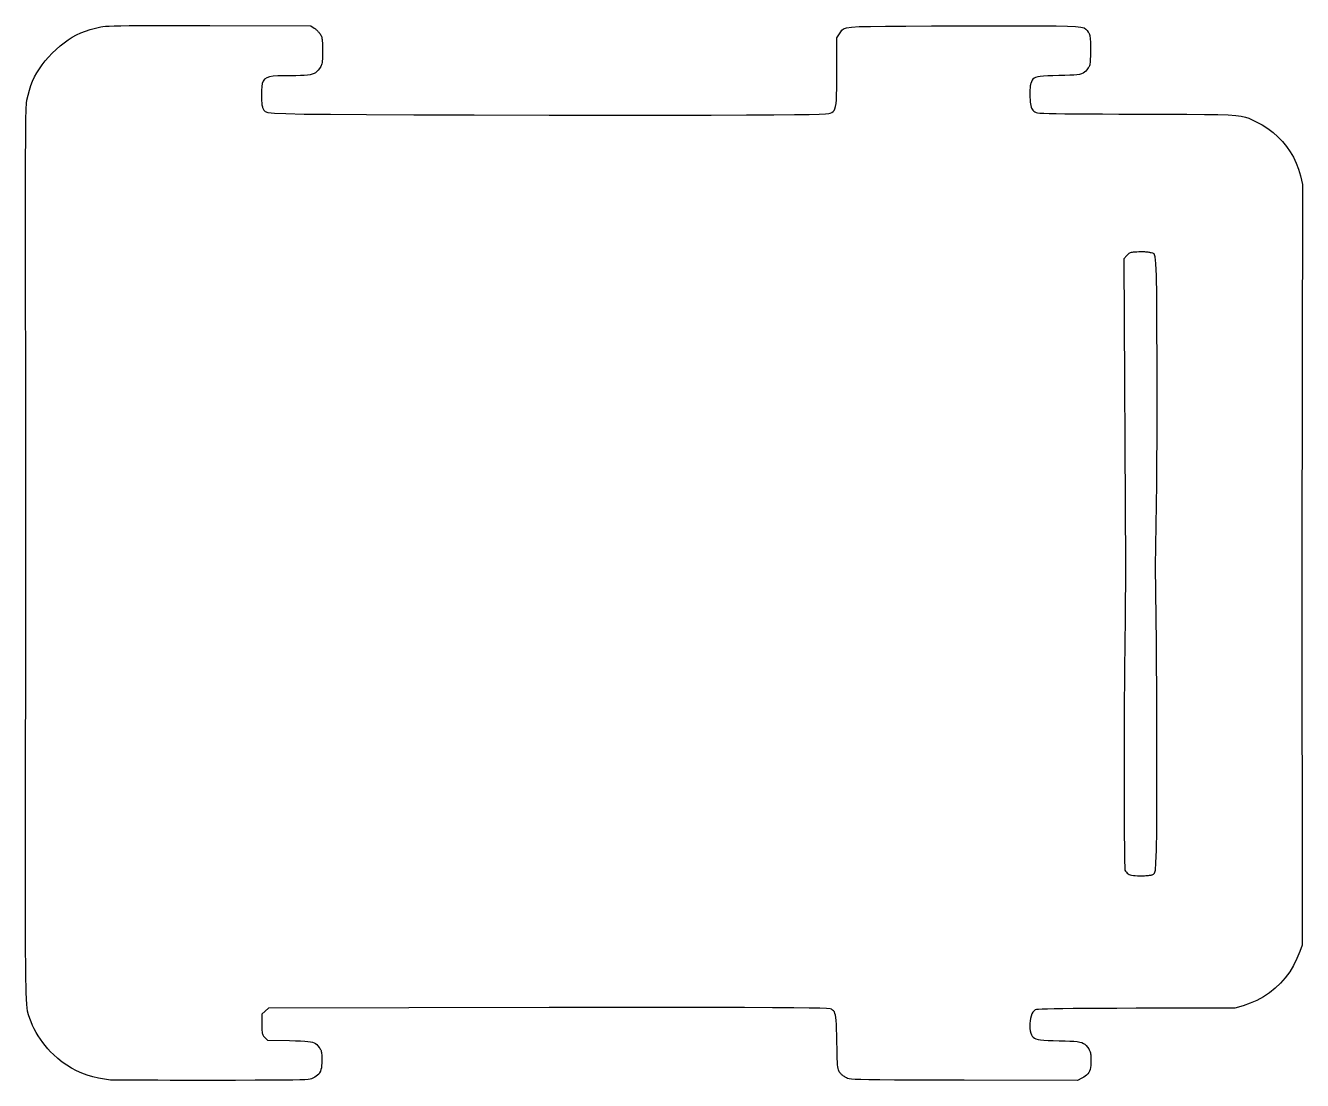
# Model space of a CAD drawing. Header units: millimetres. Extents: x 10.2 to 109.8, y 10.2 to 92.5.
import ezdxf

# ---------------------------------------------------------------- set-up
doc = ezdxf.new("R2010")
doc.units = ezdxf.units.MM
doc.layers.add('CUT', color=1, linetype='Continuous')

msp = doc.modelspace()

# ---------------------------------------------------------------- linework, layer by layer
at = {"layer": 'CUT'}
for points in [[(16.867, 10.232), (16.382, 10.295), (15.915, 10.38), (15.466, 10.489), (15.033, 10.621), (14.615, 10.776), (14.213, 10.955), (13.826, 11.158), (13.452, 11.385), (13.092, 11.637), (12.745, 11.913), (12.41, 12.215), (12.185, 12.439), (11.97, 12.673), (11.765, 12.915), (11.57, 13.164), (11.388, 13.42), (11.217, 13.682), (11.06, 13.948), (10.915, 14.218), (10.785, 14.491), (10.669, 14.765), (10.569, 15.04), (10.473, 15.304), (10.396, 15.598), (10.336, 16.113), (10.291, 17.044), (10.259, 18.582), (10.24, 20.919), (10.231, 24.247), (10.231, 28.757), (10.237, 34.64), (10.245, 42.087), (10.25, 51.288), (10.248, 59.271), (10.242, 65.944), (10.237, 71.424), (10.234, 75.832), (10.234, 79.286), (10.238, 81.906), (10.247, 83.809), (10.261, 85.115), (10.28, 85.945), (10.304, 86.418), (10.333, 86.654), (10.423, 87.049), (10.528, 87.425), (10.649, 87.785), (10.786, 88.13), (10.941, 88.463), (11.116, 88.785), (11.31, 89.099), (11.526, 89.406), (11.764, 89.709), (12.025, 90.01), (12.311, 90.309), (12.622, 90.611), (12.931, 90.884), (13.241, 91.131), (13.555, 91.354), (13.874, 91.553), (14.204, 91.731), (14.546, 91.889), (14.903, 92.029), (15.278, 92.152), (15.674, 92.261), (16.095, 92.355), (16.258, 92.383), (16.472, 92.406), (16.76, 92.424), (17.146, 92.439), (17.654, 92.451), (18.307, 92.459), (19.131, 92.464), (20.147, 92.467), (21.381, 92.467), (22.856, 92.466), (24.595, 92.462), (32.477, 92.443), (32.745, 92.262), (32.787, 92.232), (32.83, 92.198), (32.875, 92.161), (32.92, 92.12), (32.965, 92.077), (33.01, 92.033), (33.052, 91.988), (33.093, 91.942), (33.13, 91.897), (33.164, 91.854), (33.194, 91.812), (33.235, 91.748), (33.27, 91.686), (33.299, 91.621), (33.322, 91.55), (33.34, 91.468), (33.353, 91.371), (33.363, 91.253), (33.37, 91.111), (33.374, 90.941), (33.376, 90.737), (33.377, 90.496), (33.378, 90.236), (33.377, 90.021), (33.374, 89.846), (33.368, 89.703), (33.357, 89.587), (33.34, 89.492), (33.317, 89.412), (33.287, 89.34), (33.247, 89.27), (33.198, 89.196), (33.138, 89.112), (33.04, 88.983), (32.944, 88.876), (32.841, 88.787), (32.724, 88.717), (32.586, 88.662), (32.418, 88.621), (32.213, 88.592), (31.964, 88.573), (31.661, 88.562), (31.299, 88.557), (30.868, 88.557), (30.333, 88.555), (29.89, 88.545), (29.532, 88.518), (29.248, 88.471), (29.031, 88.396), (28.872, 88.287), (28.761, 88.139), (28.691, 87.945), (28.651, 87.7), (28.634, 87.398), (28.631, 87.032), (28.632, 86.862), (28.634, 86.711), (28.639, 86.578), (28.645, 86.461), (28.654, 86.359), (28.665, 86.271), (28.679, 86.195), (28.695, 86.129), (28.715, 86.071), (28.737, 86.021), (28.763, 85.976), (28.818, 85.862), (28.9, 85.77), (29.13, 85.697), (29.633, 85.641), (30.53, 85.599), (31.945, 85.567), (33.999, 85.545), (36.815, 85.527), (40.513, 85.513), (45.216, 85.5), (51.041, 85.487), (56.07, 85.481), (60.259, 85.481), (63.687, 85.486), (66.431, 85.494), (68.569, 85.504), (70.177, 85.517), (71.333, 85.533), (72.113, 85.551), (72.595, 85.574), (72.855, 85.6), (72.972, 85.631), (73.092, 85.693), (73.191, 85.762), (73.271, 85.853), (73.334, 85.977), (73.382, 86.148), (73.418, 86.379), (73.443, 86.683), (73.459, 87.074), (73.469, 87.565), (73.474, 88.169), (73.476, 88.898), (73.481, 91.508), (73.691, 91.831), (73.781, 91.988), (73.864, 92.114), (73.995, 92.213), (74.229, 92.288), (74.62, 92.342), (75.223, 92.38), (76.093, 92.404), (77.285, 92.418), (78.853, 92.426), (80.854, 92.431), (83.342, 92.436), (85.806, 92.442), (87.799, 92.446), (89.371, 92.445), (90.575, 92.437), (91.462, 92.419), (92.086, 92.388), (92.497, 92.342), (92.75, 92.278), (92.895, 92.193), (92.985, 92.086), (93.073, 91.953), (93.114, 91.893), (93.148, 91.834), (93.176, 91.771), (93.198, 91.699), (93.215, 91.614), (93.228, 91.51), (93.237, 91.383), (93.243, 91.227), (93.246, 91.038), (93.247, 90.811), (93.247, 90.54), (93.246, 90.275), (93.243, 90.051), (93.239, 89.864), (93.233, 89.709), (93.224, 89.582), (93.211, 89.478), (93.195, 89.394), (93.174, 89.324), (93.148, 89.263), (93.117, 89.209), (93.08, 89.156), (92.979, 89.023), (92.885, 88.914), (92.79, 88.825), (92.682, 88.755), (92.554, 88.7), (92.395, 88.659), (92.194, 88.629), (91.944, 88.606), (91.633, 88.59), (91.253, 88.576), (90.793, 88.564), (90.32, 88.55), (89.926, 88.535), (89.603, 88.516), (89.342, 88.491), (89.137, 88.458), (88.978, 88.414), (88.858, 88.357), (88.768, 88.285), (88.7, 88.196), (88.646, 88.088), (88.599, 87.957), (88.584, 87.903), (88.57, 87.838), (88.558, 87.763), (88.548, 87.678), (88.54, 87.585), (88.534, 87.484), (88.529, 87.376), (88.527, 87.262), (88.526, 87.142), (88.528, 87.017), (88.532, 86.888), (88.542, 86.681), (88.554, 86.503), (88.572, 86.351), (88.595, 86.221), (88.625, 86.11), (88.664, 86.016), (88.712, 85.935), (88.772, 85.863), (88.844, 85.798), (88.929, 85.736), (89.03, 85.675), (89.113, 85.658), (89.302, 85.642), (89.605, 85.628), (90.029, 85.615), (90.579, 85.604), (91.263, 85.594), (92.087, 85.586), (93.059, 85.578), (94.185, 85.572), (95.471, 85.566), (96.924, 85.561), (99.054, 85.554), (100.774, 85.548), (102.137, 85.539), (103.191, 85.523), (103.987, 85.498), (104.576, 85.46), (105.007, 85.406), (105.331, 85.333), (105.599, 85.237), (105.861, 85.116), (106.167, 84.966), (106.634, 84.718), (107.074, 84.44), (107.485, 84.132), (107.867, 83.796), (108.217, 83.432), (108.536, 83.043), (108.822, 82.629), (109.073, 82.192), (109.29, 81.733), (109.471, 81.253), (109.615, 80.753), (109.781, 80.078), (109.73, 50.42), (109.748, 20.754), (109.572, 20.253), (109.35, 19.698), (109.087, 19.172), (108.784, 18.676), (108.443, 18.213), (108.065, 17.784), (107.654, 17.391), (107.21, 17.036), (106.736, 16.721), (106.234, 16.447), (105.704, 16.216), (105.15, 16.03), (104.515, 15.848), (96.815, 15.825), (95.32, 15.82), (94.01, 15.814), (92.876, 15.808), (91.908, 15.8), (91.095, 15.792), (90.429, 15.782), (89.899, 15.77), (89.496, 15.757), (89.211, 15.742), (89.033, 15.726), (88.952, 15.707), (88.855, 15.63), (88.768, 15.52), (88.693, 15.382), (88.63, 15.221), (88.58, 15.041), (88.545, 14.85), (88.525, 14.65), (88.521, 14.448), (88.534, 14.248), (88.565, 14.056), (88.616, 13.876), (88.663, 13.754), (88.718, 13.652), (88.787, 13.567), (88.88, 13.499), (89.002, 13.445), (89.163, 13.403), (89.369, 13.37), (89.629, 13.345), (89.95, 13.327), (90.339, 13.311), (90.806, 13.298), (91.271, 13.285), (91.655, 13.271), (91.969, 13.254), (92.223, 13.23), (92.425, 13.197), (92.587, 13.152), (92.716, 13.093), (92.824, 13.017), (92.92, 12.921), (93.013, 12.802), (93.113, 12.658), (93.151, 12.6), (93.184, 12.542), (93.211, 12.485), (93.233, 12.424), (93.252, 12.358), (93.266, 12.286), (93.277, 12.204), (93.285, 12.111), (93.29, 12.005), (93.293, 11.883), (93.294, 11.744), (93.29, 11.542), (93.277, 11.362), (93.255, 11.201), (93.221, 11.057), (93.175, 10.929), (93.115, 10.815), (93.042, 10.712), (92.953, 10.619), (92.848, 10.533), (92.726, 10.453), (92.585, 10.376), (92.233, 10.198), (83.395, 10.218), (81.208, 10.223), (79.414, 10.227), (77.972, 10.233), (76.842, 10.24), (75.983, 10.249), (75.353, 10.261), (74.913, 10.278), (74.62, 10.3), (74.436, 10.327), (74.317, 10.361), (74.225, 10.402), (74.173, 10.429), (74.12, 10.461), (74.065, 10.495), (74.011, 10.533), (73.958, 10.573), (73.906, 10.614), (73.858, 10.656), (73.812, 10.699), (73.771, 10.741), (73.735, 10.781), (73.705, 10.82), (73.662, 10.884), (73.626, 10.95), (73.597, 11.027), (73.573, 11.124), (73.553, 11.252), (73.537, 11.42), (73.524, 11.636), (73.513, 11.91), (73.503, 12.253), (73.493, 12.673), (73.483, 13.179), (73.471, 13.73), (73.458, 14.189), (73.444, 14.564), (73.426, 14.865), (73.402, 15.104), (73.372, 15.289), (73.334, 15.43), (73.285, 15.538), (73.225, 15.622), (73.152, 15.693), (73.064, 15.759), (72.957, 15.787), (72.678, 15.811), (72.158, 15.831), (71.327, 15.849), (70.117, 15.863), (68.459, 15.875), (66.285, 15.885), (63.527, 15.892), (60.115, 15.896), (55.981, 15.896), (51.054, 15.892), (29.181, 15.841), (28.921, 15.609), (28.662, 15.376), (28.66, 14.578), (28.66, 14.386), (28.661, 14.226), (28.664, 14.094), (28.671, 13.986), (28.682, 13.898), (28.697, 13.826), (28.718, 13.765), (28.746, 13.712), (28.781, 13.663), (28.824, 13.613), (28.877, 13.56), (29.096, 13.34), (30.819, 13.304), (31.288, 13.294), (31.676, 13.283), (31.993, 13.269), (32.248, 13.249), (32.451, 13.222), (32.611, 13.186), (32.738, 13.137), (32.842, 13.074), (32.933, 12.995), (33.019, 12.897), (33.112, 12.779), (33.163, 12.71), (33.205, 12.647), (33.24, 12.587), (33.268, 12.525), (33.289, 12.459), (33.305, 12.385), (33.317, 12.299), (33.324, 12.198), (33.328, 12.078), (33.33, 11.936), (33.33, 11.768), (33.326, 11.551), (33.314, 11.359), (33.293, 11.192), (33.261, 11.045), (33.217, 10.916), (33.16, 10.803), (33.088, 10.702), (33.001, 10.612), (32.895, 10.53), (32.772, 10.452), (32.628, 10.377), (32.537, 10.336), (32.425, 10.302), (32.258, 10.275), (32, 10.254), (31.616, 10.237), (31.073, 10.226), (30.333, 10.218), (29.363, 10.212), (28.127, 10.209), (26.591, 10.207), (24.718, 10.206), (23.6, 10.206), (22.526, 10.206), (21.507, 10.207), (20.557, 10.209), (19.688, 10.211), (18.913, 10.213), (18.242, 10.216), (17.69, 10.22), (17.269, 10.223), (16.99, 10.227), (16.867, 10.232)], [(98.062, 26.241), (98.164, 26.279), (98.247, 26.357), (98.312, 26.609), (98.361, 27.166), (98.397, 28.161), (98.42, 29.726), (98.434, 31.994), (98.438, 35.097), (98.432, 39.166), (98.395, 44.328), (98.336, 50.275), (98.429, 56.729), (98.442, 61.951), (98.444, 66.047), (98.437, 69.154), (98.42, 71.41), (98.392, 72.951), (98.349, 73.914), (98.29, 74.437), (98.212, 74.657), (98.112, 74.712), (97.988, 74.737), (97.942, 74.754), (97.887, 74.768), (97.822, 74.78), (97.749, 74.791), (97.668, 74.799), (97.579, 74.806), (97.482, 74.811), (97.379, 74.813), (97.269, 74.814), (97.153, 74.812), (97.032, 74.808), (96.857, 74.801), (96.712, 74.794), (96.592, 74.785), (96.494, 74.774), (96.414, 74.758), (96.347, 74.738), (96.29, 74.712), (96.239, 74.678), (96.19, 74.636), (96.139, 74.584), (96.082, 74.521), (95.853, 74.261), (95.976, 50.313), (95.965, 46.233), (95.895, 42.278), (95.88, 38.802), (95.876, 35.807), (95.878, 33.273), (95.883, 31.18), (95.89, 29.508), (95.9, 28.236), (95.912, 27.342), (95.927, 26.808), (95.943, 26.611), (95.995, 26.515), (96.05, 26.434), (96.111, 26.365), (96.18, 26.309), (96.26, 26.264), (96.354, 26.228), (96.465, 26.202), (96.596, 26.183), (96.75, 26.17), (96.93, 26.164), (97.138, 26.161), (97.254, 26.162), (97.367, 26.164), (97.477, 26.168), (97.582, 26.174), (97.681, 26.18), (97.773, 26.188), (97.855, 26.197), (97.926, 26.207), (97.985, 26.218), (98.031, 26.229), (98.062, 26.241)]]:
    msp.add_lwpolyline(points, close=True, dxfattribs=at)

doc.saveas('drawing.dxf')
